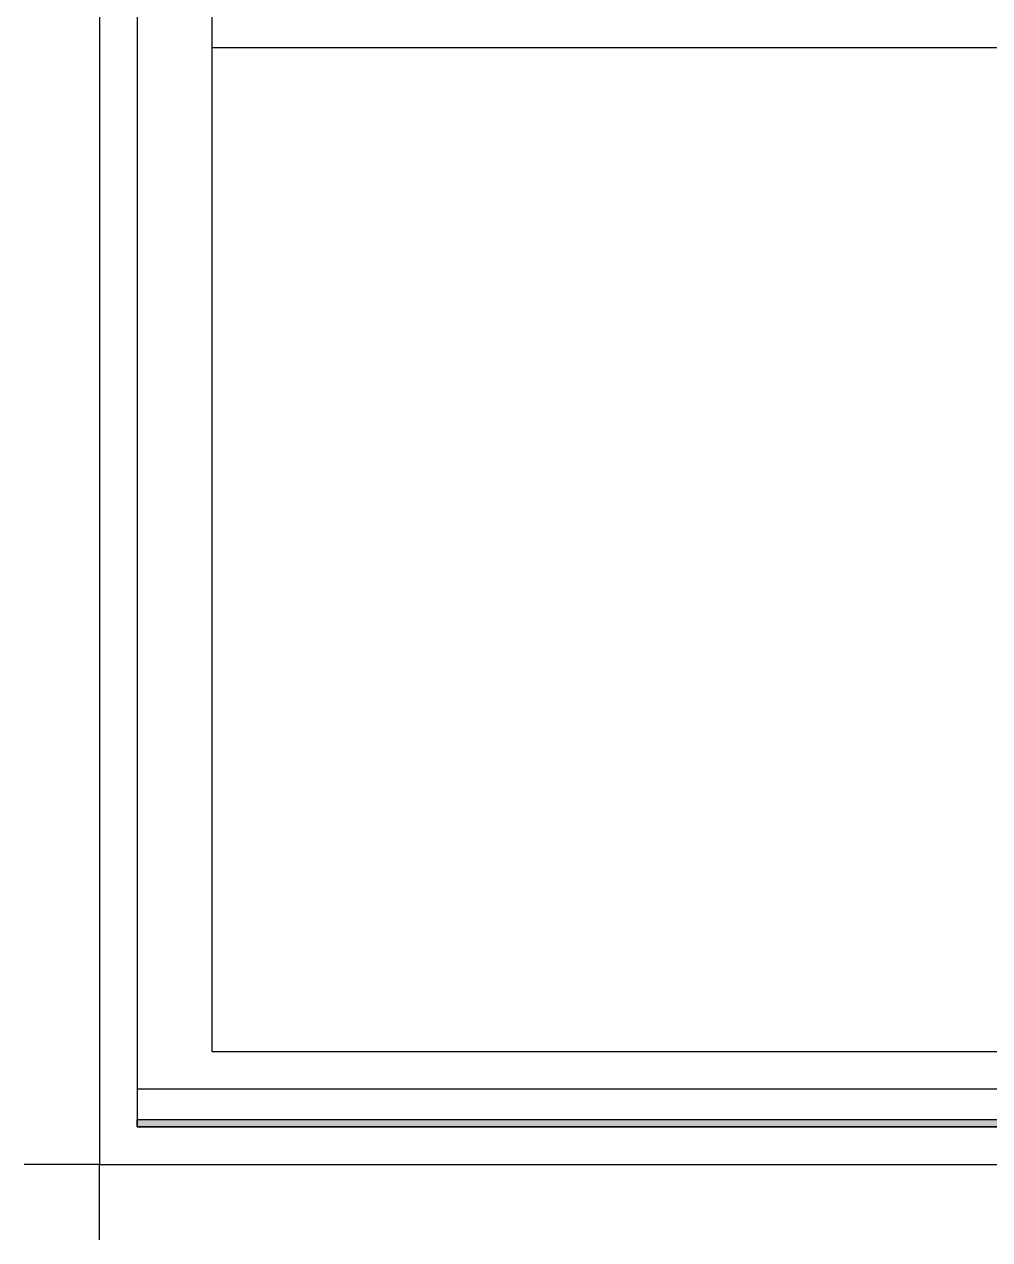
# Model space of a CAD drawing. Header units: millimetres. Extents: x 217202 to 745838, y -6815 to 171372.
# Drawn here: x 338697 to 341931, y 19300 to 23371 of the extents above; entities that cross this region are included whole.
import ezdxf
from ezdxf.enums import TextEntityAlignment as Align

# ---------------------------------------------------------------- set-up
doc = ezdxf.new("R2010")
doc.units = ezdxf.units.MM
doc.layers.get('DEFPOINTS').update_dxf_attribs({"color": 248})
for name, color, linetype in [('C-WALL1', 2, 'Continuous'), ('FORM(YOURNAME)-1', 1, 'Continuous'), ('FORM(YOURNAME)-11', 1, 'Continuous')]:
    doc.layers.add(name, color=color, linetype=linetype)
doc.styles.add('YOURNAME', font='HY울릉도M.TTF')

# ---------------------------------------------------------------- blocks, each defined once
blk = doc.blocks.new('FORM-ELEVATION')
at = {"layer": 'FORM(YOURNAME)-11'}
h = blk.add_hatch(color=256, dxfattribs=at)
h.dxf.hatch_style = 1
h.paths.add_polyline_path([(-10309, 35708), (71691, 35708), (71691, 35508), (-10309, 35508)])
h.paths.add_polyline_path([(-10309, -21492), (71691, -21492), (71691, -21692), (-10309, -21692)])
at = {"layer": 'DEFPOINTS', "color": 158}
blk.add_line((62481, -20692), (-10309, -20692), dxfattribs=at)
for points in [[(-10309, -21692), (71691, -21692), (71691, 35708), (-10309, 35708)], [(-8309, 33708), (61071, 33708), (61071, -19692), (-8309, -19692)]]:
    blk.add_lwpolyline(points, close=True, dxfattribs=at)
at = {"layer": 'DEFPOINTS', "color": 1}
blk.add_lwpolyline([(-11309, -24692), (-11309, -22692), (-13309, -22692)], dxfattribs=at)
at = {"layer": 'FORM(YOURNAME)-11', "color": 250}
blk.add_lwpolyline([(-11309, -22692), (72691, -22692), (72691, 36708), (-11309, 36708)], close=True, dxfattribs=at)
at = {"layer": 'FORM(YOURNAME)-11'}
blk.add_lwpolyline([(-10309, -21492), (71691, -21492), (71691, -21692), (-10309, -21692)], close=True, dxfattribs=at)
at = {"layer": 'FORM(YOURNAME)-11', "color": 3, "style": 'YOURNAME'}
for tag, height, p in [('1', 450, (71041, -1219)), ('2', 450, (71041, -1863)), ('3', 450, (71041, -3150)), ('4', 450, (71041, -5081)), ('5', 515, (71041, -7398)), ('6', 515, (71041, -9650)), ('7', 515, (71041, -11903)), ('8', 515, (71041, -14155)), ('9', 515, (71041, -16408)), ('10', 515, (66791, -18596)), ('11', 515, (71041, -18660)), ('12', 515, (66791, -20848)), ('13', 515, (71041, -20848))]:
    blk.add_attdef(tag, text='', height=height, dxfattribs=at).set_placement(p, align=Align.MIDDLE_RIGHT)

msp = doc.modelspace()

# ---------------------------------------------------------------- linework, layer by layer
at = {"layer": 'C-WALL1'}
msp.add_line((348063.2, 23292.1), (339326.8, 23292.1), dxfattribs=at)

# ---------------------------------------------------------------- block references
at = {"layer": 'FORM(YOURNAME)-1', "xscale": 0.12592099337828, "yscale": 0.12592099337828, "zscale": 0.12592099337828}
msp.add_blockref('FORM-ELEVATION', (340373, 22409.6), dxfattribs=at)

doc.saveas('drawing.dxf')
